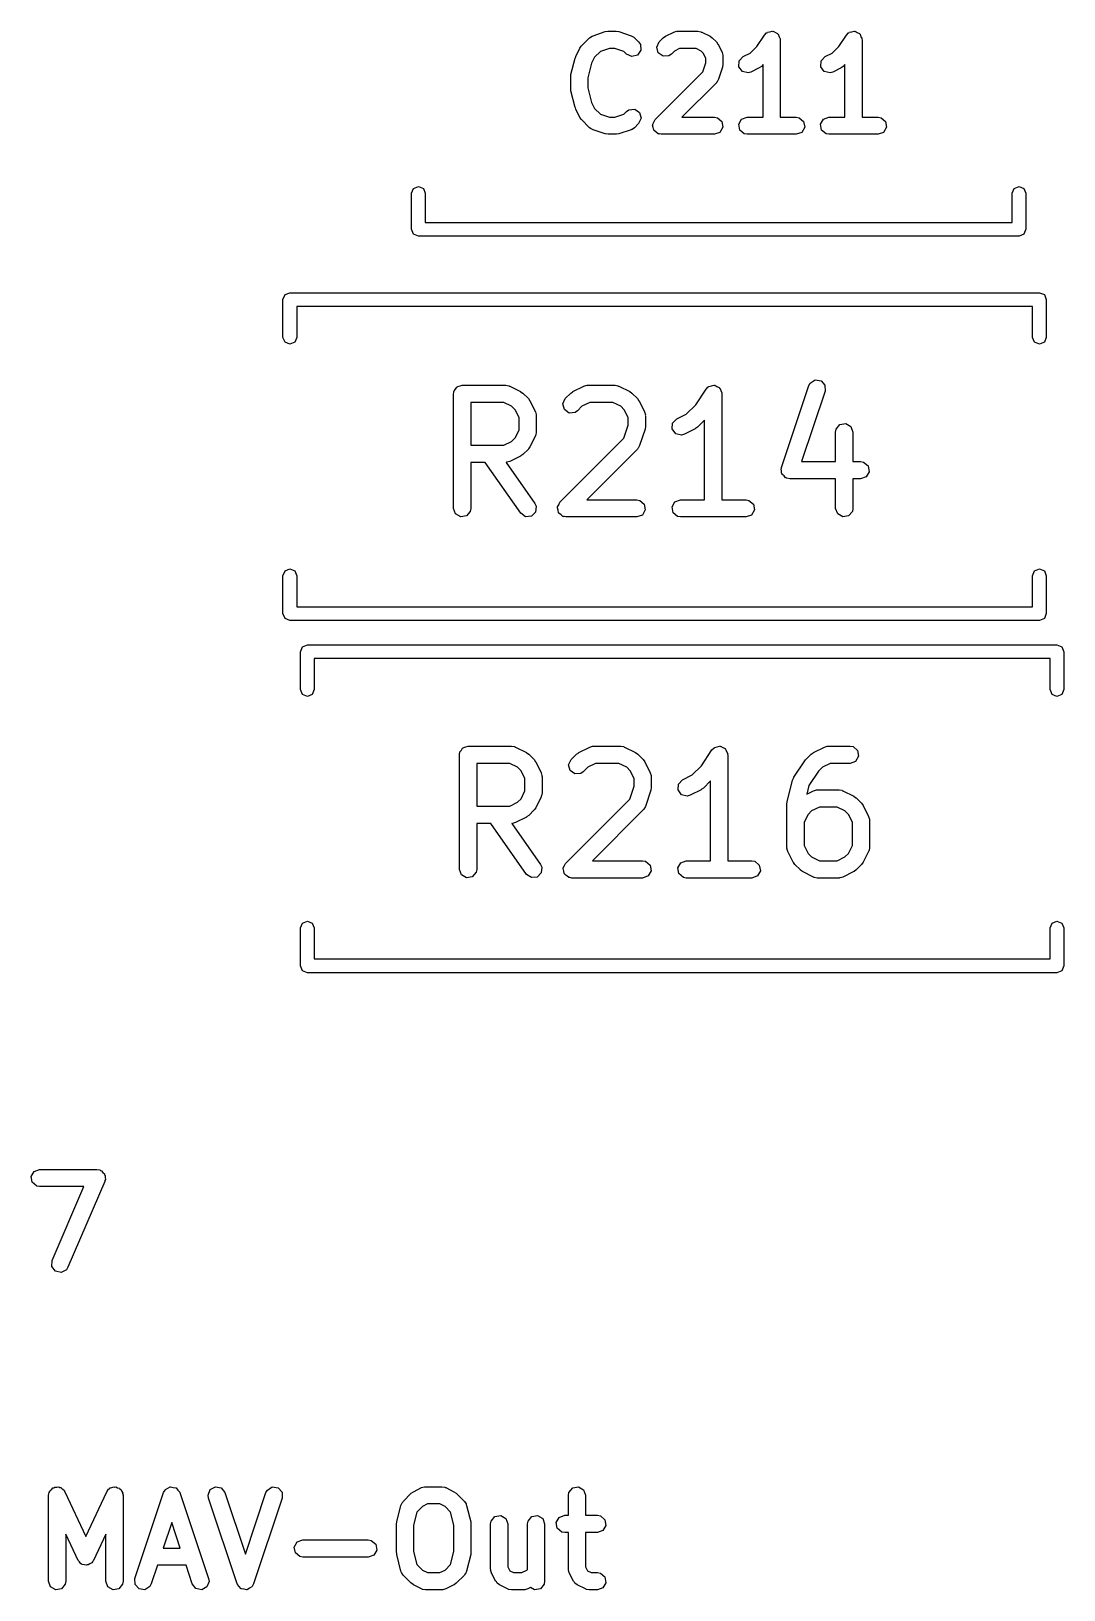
# Model space of a CAD drawing. Extents: x 102 to 173.9, y -124.5 to -76.3.
# Drawn here: x 150.07 to 159.08, y -124.37 to -110.77 of the extents above; entities that cross this region are included whole.
import ezdxf

# ---------------------------------------------------------------- set-up
doc = ezdxf.new("R2010")
doc.units = 0
doc.layers.add('BLACK', color=7, linetype='CONTINUOUS')

msp = doc.modelspace()

# ---------------------------------------------------------------- linework, layer by layer
at = {"layer": 'BLACK', "linetype": 'CONTINUOUS'}
for p, q in [((154.874, -110.895), (154.945, -110.824)), ((154.945, -110.824), (154.967, -110.809)), ((154.967, -110.809), (154.971, -110.809)), ((154.971, -110.809), (154.975, -110.806)), ((154.975, -110.806), (155.082, -110.77)), ((155.082, -110.77), (155.104, -110.767)), ((155.104, -110.767), (155.106, -110.766)), ((155.106, -110.766), (155.177, -110.766)), ((155.177, -110.766), (155.199, -110.77)), ((155.199, -110.77), (155.201, -110.77)), ((155.201, -110.77), (155.308, -110.806)), ((155.308, -110.806), (155.331, -110.818)), ((155.331, -110.818), (155.333, -110.822)), ((155.333, -110.822), (155.337, -110.824)), ((155.337, -110.824), (155.373, -110.86)), ((155.553, -110.86), (155.588, -110.824)), ((155.588, -110.824), (155.607, -110.811)), ((155.607, -110.811), (155.608, -110.81)), ((155.608, -110.81), (155.679, -110.774)), ((155.679, -110.774), (155.704, -110.767)), ((155.704, -110.767), (155.709, -110.768)), ((155.709, -110.768), (155.713, -110.766)), ((155.713, -110.766), (155.891, -110.766)), ((155.891, -110.766), (155.917, -110.771)), ((155.917, -110.771), (155.92, -110.774)), ((155.92, -110.774), (155.925, -110.774)), ((155.925, -110.774), (155.996, -110.81)), ((155.996, -110.81), (156.014, -110.823)), ((156.014, -110.823), (156.016, -110.824)), ((156.016, -110.824), (156.052, -110.86)), ((156.404, -110.901), (156.472, -110.8)), ((156.472, -110.8), (156.49, -110.781)), ((156.49, -110.781), (156.494, -110.78)), ((156.494, -110.78), (156.497, -110.776)), ((156.497, -110.776), (156.518, -110.773)), ((156.518, -110.773), (156.539, -110.766)), ((156.539, -110.766), (156.543, -110.768)), ((156.543, -110.768), (156.547, -110.767)), ((156.547, -110.767), (156.566, -110.778)), ((156.566, -110.778), (156.586, -110.787)), ((156.586, -110.787), (156.588, -110.791)), ((156.588, -110.791), (156.592, -110.793)), ((156.592, -110.793), (156.599, -110.814)), ((156.599, -110.814), (156.609, -110.833)), ((156.609, -110.833), (156.608, -110.837)), ((156.608, -110.837), (156.609, -110.841)), ((157.119, -110.901), (157.186, -110.8)), ((157.186, -110.8), (157.204, -110.781)), ((157.204, -110.781), (157.208, -110.78)), ((157.208, -110.78), (157.211, -110.776)), ((157.211, -110.776), (157.232, -110.773)), ((157.232, -110.773), (157.253, -110.766)), ((157.253, -110.766), (157.257, -110.768)), ((157.257, -110.768), (157.262, -110.767)), ((157.262, -110.767), (157.28, -110.778)), ((157.28, -110.778), (157.3, -110.787)), ((157.3, -110.787), (157.302, -110.791)), ((157.302, -110.791), (157.306, -110.793)), ((157.306, -110.793), (157.313, -110.814)), ((157.313, -110.814), (157.323, -110.833)), ((157.323, -110.833), (157.322, -110.837)), ((157.322, -110.837), (157.323, -110.841)), ((154.824, -110.986), (154.86, -110.915)), ((154.86, -110.915), (154.873, -110.897)), ((154.873, -110.897), (154.874, -110.895)), ((155.039, -110.943), (154.989, -110.993)), ((155.118, -110.916), (155.039, -110.943)), ((155.165, -110.916), (155.118, -110.916)), ((155.244, -110.943), (155.165, -110.916)), ((155.267, -110.966), (155.244, -110.943)), ((155.313, -110.987), (155.267, -110.966)), ((155.363, -110.974), (155.313, -110.987)), ((155.392, -110.932), (155.363, -110.974)), ((155.373, -110.86), (155.388, -110.881)), ((155.388, -110.881), (155.392, -110.932)), ((155.531, -110.906), (155.553, -110.86)), ((155.544, -110.956), (155.531, -110.906)), ((155.586, -110.985), (155.544, -110.956)), ((155.659, -110.966), (155.637, -110.981)), ((155.686, -110.939), (155.659, -110.966)), ((155.73, -110.916), (155.686, -110.939)), ((155.874, -110.916), (155.73, -110.916)), ((155.918, -110.939), (155.874, -110.916)), ((155.937, -110.957), (155.918, -110.939)), ((155.959, -111.002), (155.937, -110.957)), ((156.052, -110.86), (156.064, -110.878)), ((156.064, -110.878), (156.066, -110.879)), ((156.066, -110.879), (156.101, -110.951)), ((156.101, -110.951), (156.109, -110.976)), ((156.286, -110.988), (156.347, -110.958)), ((156.347, -110.958), (156.404, -110.901)), ((156.609, -110.841), (156.609, -111.516)), ((157.001, -110.988), (157.061, -110.958)), ((157.061, -110.958), (157.119, -110.901)), ((157.323, -110.841), (157.323, -111.516)), ((154.783, -111.145), (154.819, -111.002)), ((154.819, -111.002), (154.824, -110.99)), ((154.824, -110.99), (154.824, -110.986)), ((154.962, -111.046), (154.931, -111.172)), ((154.989, -110.993), (154.962, -111.046)), ((155.637, -110.981), (155.586, -110.985)), ((155.933, -111.122), (155.959, -111.043)), ((155.959, -111.043), (155.959, -111.002)), ((156.105, -111.079), (156.07, -111.186)), ((156.109, -111.056), (156.105, -111.078)), ((156.105, -111.078), (156.105, -111.079)), ((156.109, -110.976), (156.108, -110.98)), ((156.108, -110.98), (156.109, -110.984)), ((156.109, -110.984), (156.109, -111.056)), ((156.248, -111.077), (156.251, -111.026)), ((156.279, -111.118), (156.248, -111.077)), ((156.251, -111.026), (156.286, -110.988)), ((156.425, -111.087), (156.353, -111.123)), ((156.426, -111.086), (156.425, -111.087)), ((156.444, -111.073), (156.426, -111.086)), ((156.459, -111.058), (156.444, -111.073)), ((156.459, -111.516), (156.459, -111.058)), ((156.962, -111.077), (156.965, -111.026)), ((156.993, -111.118), (156.962, -111.077)), ((156.965, -111.026), (157.001, -110.988)), ((157.139, -111.087), (157.068, -111.123)), ((157.14, -111.086), (157.139, -111.087)), ((157.159, -111.073), (157.14, -111.086)), ((157.173, -111.058), (157.159, -111.073)), ((157.173, -111.516), (157.173, -111.058)), ((154.781, -111.163), (154.783, -111.148)), ((154.781, -111.27), (154.781, -111.163)), ((154.783, -111.148), (154.783, -111.145)), ((154.931, -111.172), (154.931, -111.261)), ((155.517, -111.538), (155.933, -111.122)), ((156.052, -111.216), (155.751, -111.516)), ((156.053, -111.212), (156.052, -111.216)), ((156.057, -111.209), (156.053, -111.212)), ((156.07, -111.186), (156.057, -111.209)), ((156.328, -111.13), (156.279, -111.118)), ((156.353, -111.123), (156.328, -111.13)), ((157.043, -111.13), (156.993, -111.118)), ((157.068, -111.123), (157.043, -111.13)), ((154.782, -111.273), (154.781, -111.27)), ((154.783, -111.288), (154.782, -111.273)), ((154.819, -111.431), (154.783, -111.288)), ((154.931, -111.261), (154.962, -111.387)), ((154.821, -111.434), (154.819, -111.431)), ((154.824, -111.446), (154.821, -111.434)), ((154.86, -111.518), (154.824, -111.446)), ((154.861, -111.519), (154.86, -111.518)), ((154.874, -111.537), (154.861, -111.519)), ((154.962, -111.387), (154.989, -111.44)), ((154.989, -111.44), (155.039, -111.49)), ((155.039, -111.49), (155.118, -111.516)), ((155.118, -111.516), (155.165, -111.516)), ((155.165, -111.516), (155.244, -111.49)), ((155.244, -111.49), (155.267, -111.467)), ((155.267, -111.467), (155.288, -111.452)), ((155.288, -111.452), (155.339, -111.447)), ((155.339, -111.447), (155.381, -111.477)), ((155.381, -111.477), (155.395, -111.526)), ((155.751, -111.516), (156.034, -111.516)), ((156.034, -111.516), (156.06, -111.521)), ((156.272, -111.534), (156.32, -111.516)), ((156.32, -111.516), (156.459, -111.516)), ((156.609, -111.516), (156.748, -111.516)), ((156.748, -111.516), (156.774, -111.521)), ((156.986, -111.534), (157.034, -111.516)), ((157.034, -111.516), (157.173, -111.516)), ((157.323, -111.516), (157.463, -111.516)), ((157.463, -111.516), (157.488, -111.521)), ((154.945, -111.609), (154.874, -111.537)), ((154.95, -111.61), (154.945, -111.609)), ((154.952, -111.614), (154.95, -111.61)), ((154.975, -111.627), (154.952, -111.614)), ((155.082, -111.662), (154.975, -111.627)), ((155.308, -111.627), (155.201, -111.662)), ((155.311, -111.624), (155.308, -111.627)), ((155.316, -111.624), (155.311, -111.624)), ((155.337, -111.609), (155.316, -111.624)), ((155.373, -111.573), (155.337, -111.609)), ((155.395, -111.526), (155.373, -111.573)), ((155.495, -111.585), (155.497, -111.582)), ((155.501, -111.607), (155.495, -111.585)), ((155.496, -111.578), (155.507, -111.559)), ((155.497, -111.582), (155.496, -111.578)), ((155.505, -111.629), (155.501, -111.607)), ((155.508, -111.631), (155.505, -111.629)), ((155.507, -111.559), (155.517, -111.538)), ((155.508, -111.634), (155.508, -111.631)), ((155.527, -111.647), (155.508, -111.634)), ((155.544, -111.662), (155.527, -111.647)), ((156.082, -111.649), (156.034, -111.666)), ((156.06, -111.521), (156.099, -111.554)), ((156.108, -111.604), (156.082, -111.649)), ((156.099, -111.554), (156.108, -111.604)), ((156.246, -111.578), (156.272, -111.534)), ((156.255, -111.629), (156.246, -111.578)), ((156.294, -111.662), (156.255, -111.629)), ((156.797, -111.649), (156.748, -111.666)), ((156.774, -111.521), (156.813, -111.554)), ((156.822, -111.604), (156.797, -111.649)), ((156.813, -111.554), (156.822, -111.604)), ((156.96, -111.578), (156.986, -111.534)), ((156.969, -111.629), (156.96, -111.578)), ((157.009, -111.662), (156.969, -111.629)), ((157.511, -111.649), (157.463, -111.666)), ((157.488, -111.521), (157.528, -111.554)), ((157.537, -111.604), (157.511, -111.649)), ((157.528, -111.554), (157.537, -111.604)), ((155.084, -111.662), (155.082, -111.662)), ((155.106, -111.666), (155.084, -111.662)), ((155.177, -111.666), (155.106, -111.666)), ((155.179, -111.666), (155.177, -111.666)), ((155.201, -111.662), (155.179, -111.666)), ((155.549, -111.663), (155.544, -111.662)), ((155.551, -111.664), (155.549, -111.663)), ((155.554, -111.663), (155.551, -111.664)), ((155.57, -111.666), (155.554, -111.663)), ((156.034, -111.666), (155.57, -111.666)), ((156.32, -111.666), (156.294, -111.662)), ((156.748, -111.666), (156.32, -111.666)), ((157.034, -111.666), (157.009, -111.662)), ((157.463, -111.666), (157.034, -111.666)), ((153.392, -112.18), (153.41, -112.138)), ((153.392, -112.495), (153.392, -112.18)), ((153.41, -112.138), (153.452, -112.12)), ((153.452, -112.12), (153.495, -112.138)), ((153.495, -112.138), (153.512, -112.18)), ((153.512, -112.18), (153.512, -112.435)), ((158.632, -112.18), (158.65, -112.138)), ((158.632, -112.435), (158.632, -112.18)), ((158.65, -112.138), (158.692, -112.12)), ((158.692, -112.12), (158.735, -112.138)), ((158.735, -112.138), (158.752, -112.18)), ((158.752, -112.18), (158.752, -112.495)), ((153.512, -112.435), (158.632, -112.435)), ((153.41, -112.537), (153.392, -112.495)), ((153.452, -112.555), (153.41, -112.537)), ((158.692, -112.555), (153.452, -112.555)), ((158.735, -112.537), (158.692, -112.555)), ((158.752, -112.495), (158.735, -112.537)), ((152.27, -113.108), (152.288, -113.065)), ((152.27, -113.438), (152.27, -113.108)), ((152.288, -113.065), (152.33, -113.048)), ((152.33, -113.048), (158.87, -113.048)), ((158.87, -113.048), (158.913, -113.065)), ((158.913, -113.065), (158.93, -113.108)), ((158.93, -113.108), (158.93, -113.438)), ((158.81, -113.168), (152.39, -113.168)), ((152.39, -113.168), (152.39, -113.438)), ((158.81, -113.438), (158.81, -113.168)), ((152.288, -113.48), (152.27, -113.438)), ((152.33, -113.498), (152.288, -113.48)), ((152.373, -113.48), (152.33, -113.498)), ((152.39, -113.438), (152.373, -113.48)), ((158.828, -113.48), (158.81, -113.438)), ((158.87, -113.498), (158.828, -113.48)), ((158.913, -113.48), (158.87, -113.498)), ((158.93, -113.438), (158.913, -113.48)), ((156.87, -113.836), (156.914, -113.809)), ((156.914, -113.809), (156.965, -113.817)), ((156.965, -113.817), (156.999, -113.855)), ((153.759, -113.93), (153.76, -113.92)), ((153.759, -114.93), (153.759, -113.93)), ((153.76, -113.917), (153.762, -113.914)), ((153.76, -113.92), (153.76, -113.917)), ((153.762, -113.914), (153.763, -113.905)), ((153.763, -113.905), (153.776, -113.89)), ((153.776, -113.89), (153.786, -113.873)), ((153.786, -113.873), (153.792, -113.87)), ((153.792, -113.87), (153.796, -113.865)), ((153.796, -113.865), (153.815, -113.862)), ((153.815, -113.862), (153.834, -113.855)), ((153.834, -113.855), (154.215, -113.855)), ((154.215, -113.855), (154.24, -113.86)), ((154.24, -113.86), (154.244, -113.863)), ((154.244, -113.863), (154.248, -113.863)), ((154.248, -113.863), (154.343, -113.911)), ((154.343, -113.911), (154.361, -113.924)), ((154.361, -113.924), (154.363, -113.925)), ((154.363, -113.925), (154.411, -113.972)), ((154.733, -113.972), (154.781, -113.925)), ((154.781, -113.925), (154.799, -113.912)), ((154.799, -113.912), (154.8, -113.911)), ((154.8, -113.911), (154.895, -113.863)), ((154.895, -113.863), (154.92, -113.856)), ((154.92, -113.856), (154.925, -113.857)), ((154.925, -113.857), (154.929, -113.855)), ((154.929, -113.855), (155.167, -113.855)), ((155.167, -113.855), (155.193, -113.86)), ((155.193, -113.86), (155.196, -113.863)), ((155.196, -113.863), (155.201, -113.863)), ((155.201, -113.863), (155.296, -113.911)), ((155.296, -113.911), (155.314, -113.924)), ((155.314, -113.924), (155.315, -113.925)), ((155.315, -113.925), (155.363, -113.972)), ((155.871, -114.025), (155.962, -113.889)), ((155.962, -113.889), (155.98, -113.87)), ((155.98, -113.87), (155.984, -113.869)), ((155.984, -113.869), (155.987, -113.865)), ((155.987, -113.865), (156.008, -113.861)), ((156.008, -113.861), (156.029, -113.855)), ((156.029, -113.855), (156.033, -113.857)), ((156.033, -113.857), (156.037, -113.856)), ((156.037, -113.856), (156.056, -113.867)), ((156.056, -113.867), (156.076, -113.876)), ((156.076, -113.876), (156.078, -113.88)), ((156.078, -113.88), (156.082, -113.882)), ((156.082, -113.882), (156.089, -113.902)), ((156.089, -113.902), (156.099, -113.922)), ((156.099, -113.922), (156.098, -113.926)), ((156.098, -113.926), (156.099, -113.93)), ((156.099, -113.93), (156.099, -114.855)), ((156.62, -114.573), (156.858, -113.859)), ((157, -113.906), (156.795, -114.522)), ((156.858, -113.859), (156.87, -113.836)), ((156.999, -113.855), (157, -113.906)), ((153.909, -114.005), (153.909, -114.379)), ((154.197, -114.005), (153.909, -114.005)), ((154.265, -114.039), (154.197, -114.005)), ((154.296, -114.07), (154.265, -114.039)), ((154.33, -114.138), (154.296, -114.07)), ((154.411, -113.972), (154.423, -113.991)), ((154.423, -113.991), (154.425, -113.992)), ((154.425, -113.992), (154.472, -114.087)), ((154.472, -114.087), (154.48, -114.112)), ((154.711, -114.019), (154.733, -113.972)), ((154.725, -114.068), (154.711, -114.019)), ((154.767, -114.098), (154.725, -114.068)), ((154.818, -114.093), (154.767, -114.098)), ((154.839, -114.078), (154.818, -114.093)), ((154.878, -114.039), (154.839, -114.078)), ((154.947, -114.005), (154.878, -114.039)), ((155.149, -114.005), (154.947, -114.005)), ((155.218, -114.039), (155.149, -114.005)), ((155.248, -114.07), (155.218, -114.039)), ((155.283, -114.138), (155.248, -114.07)), ((155.363, -113.972), (155.376, -113.991)), ((155.376, -113.991), (155.377, -113.992)), ((155.377, -113.992), (155.425, -114.087)), ((155.425, -114.087), (155.432, -114.112)), ((155.789, -114.107), (155.871, -114.025)), ((154.33, -114.246), (154.33, -114.138)), ((154.48, -114.112), (154.479, -114.116)), ((154.479, -114.116), (154.48, -114.121)), ((154.48, -114.121), (154.48, -114.264)), ((155.244, -114.318), (155.283, -114.204)), ((155.283, -114.204), (155.283, -114.138)), ((155.433, -114.216), (155.429, -114.238)), ((155.429, -114.238), (155.429, -114.24)), ((155.432, -114.112), (155.431, -114.116)), ((155.431, -114.116), (155.433, -114.121)), ((155.433, -114.121), (155.433, -114.216)), ((155.667, -114.237), (155.67, -114.186)), ((155.697, -114.278), (155.667, -114.237)), ((155.67, -114.186), (155.705, -114.149)), ((155.705, -114.149), (155.789, -114.107)), ((155.867, -114.235), (155.772, -114.283)), ((155.868, -114.234), (155.867, -114.235)), ((155.887, -114.221), (155.868, -114.234)), ((155.949, -114.159), (155.887, -114.221)), ((155.949, -114.855), (155.949, -114.159)), ((157.092, -114.264), (157.097, -114.238)), ((157.097, -114.238), (157.13, -114.199)), ((157.13, -114.199), (157.18, -114.19)), ((157.18, -114.19), (157.225, -114.215)), ((157.225, -114.215), (157.242, -114.264)), ((154.197, -114.379), (154.265, -114.345)), ((154.265, -114.345), (154.296, -114.314)), ((154.296, -114.314), (154.33, -114.246)), ((154.472, -114.297), (154.425, -114.392)), ((154.473, -114.293), (154.472, -114.297)), ((154.476, -114.289), (154.473, -114.293)), ((154.48, -114.264), (154.476, -114.289)), ((154.685, -114.877), (155.244, -114.318)), ((155.429, -114.24), (155.381, -114.382)), ((155.747, -114.29), (155.697, -114.278)), ((155.772, -114.283), (155.747, -114.29)), ((157.092, -114.522), (157.092, -114.264)), ((157.242, -114.264), (157.242, -114.522)), ((153.909, -114.379), (154.197, -114.379)), ((154.343, -114.473), (154.248, -114.521)), ((154.345, -114.472), (154.343, -114.473)), ((154.363, -114.459), (154.345, -114.472)), ((154.411, -114.412), (154.363, -114.459)), ((154.425, -114.392), (154.411, -114.41)), ((154.411, -114.41), (154.411, -114.412)), ((155.363, -114.412), (154.92, -114.855)), ((155.365, -114.408), (155.363, -114.412)), ((155.369, -114.405), (155.365, -114.408)), ((155.381, -114.382), (155.369, -114.405)), ((154.033, -114.529), (153.909, -114.529)), ((153.909, -114.529), (153.909, -114.93)), ((154.344, -114.973), (154.033, -114.529)), ((154.219, -114.527), (154.216, -114.529)), ((154.216, -114.529), (154.467, -114.887)), ((154.223, -114.528), (154.219, -114.527)), ((154.248, -114.521), (154.223, -114.528)), ((156.617, -114.584), (156.62, -114.579)), ((156.621, -114.604), (156.617, -114.584)), ((156.62, -114.579), (156.62, -114.573)), ((156.621, -114.624), (156.621, -114.604)), ((156.625, -114.629), (156.621, -114.624)), ((156.626, -114.634), (156.625, -114.629)), ((156.642, -114.647), (156.626, -114.634)), ((156.655, -114.663), (156.642, -114.647)), ((156.795, -114.522), (157.092, -114.522)), ((157.242, -114.522), (157.31, -114.522)), ((157.31, -114.522), (157.336, -114.526)), ((157.336, -114.526), (157.375, -114.559)), ((157.384, -114.61), (157.358, -114.654)), ((157.375, -114.559), (157.384, -114.61)), ((156.661, -114.664), (156.655, -114.663)), ((156.665, -114.667), (156.661, -114.664)), ((156.691, -114.672), (156.665, -114.667)), ((157.092, -114.672), (156.691, -114.672)), ((157.092, -114.93), (157.092, -114.672)), ((157.31, -114.672), (157.242, -114.672)), ((157.242, -114.672), (157.242, -114.93)), ((157.358, -114.654), (157.31, -114.672)), ((154.467, -114.887), (154.478, -114.911)), ((154.478, -114.911), (154.473, -114.962)), ((154.665, -114.917), (154.676, -114.898)), ((154.665, -114.921), (154.665, -114.917)), ((154.676, -114.898), (154.685, -114.877)), ((154.92, -114.855), (155.358, -114.855)), ((155.358, -114.855), (155.383, -114.86)), ((155.383, -114.86), (155.422, -114.893)), ((155.422, -114.893), (155.431, -114.943)), ((155.665, -114.917), (155.69, -114.873)), ((155.674, -114.968), (155.665, -114.917)), ((155.69, -114.873), (155.738, -114.855)), ((155.738, -114.855), (155.949, -114.855)), ((156.099, -114.855), (156.31, -114.855)), ((156.31, -114.855), (156.336, -114.86)), ((156.336, -114.86), (156.375, -114.893)), ((156.375, -114.893), (156.384, -114.943)), ((153.776, -114.978), (153.759, -114.93)), ((153.821, -115.004), (153.776, -114.978)), ((153.871, -114.995), (153.821, -115.004)), ((153.904, -114.956), (153.871, -114.995)), ((153.909, -114.93), (153.904, -114.956)), ((154.386, -115.003), (154.344, -114.973)), ((154.437, -114.998), (154.386, -115.003)), ((154.473, -114.962), (154.437, -114.998)), ((154.664, -114.924), (154.665, -114.921)), ((154.67, -114.945), (154.664, -114.924)), ((154.674, -114.968), (154.67, -114.945)), ((154.676, -114.97), (154.674, -114.968)), ((154.677, -114.973), (154.676, -114.97)), ((154.696, -114.986), (154.677, -114.973)), ((154.713, -115.001), (154.696, -114.986)), ((154.717, -115.001), (154.713, -115.001)), ((154.719, -115.003), (154.717, -115.001)), ((154.722, -115.002), (154.719, -115.003)), ((154.738, -115.005), (154.722, -115.002)), ((155.358, -115.005), (154.738, -115.005)), ((155.406, -114.988), (155.358, -115.005)), ((155.431, -114.943), (155.406, -114.988)), ((155.713, -115.001), (155.674, -114.968)), ((155.738, -115.005), (155.713, -115.001)), ((156.31, -115.005), (155.738, -115.005)), ((156.358, -114.988), (156.31, -115.005)), ((156.384, -114.943), (156.358, -114.988)), ((157.11, -114.978), (157.092, -114.93)), ((157.154, -115.004), (157.11, -114.978)), ((157.205, -114.995), (157.154, -115.004)), ((157.238, -114.956), (157.205, -114.995)), ((157.242, -114.93), (157.238, -114.956)), ((152.288, -115.475), (152.33, -115.458)), ((152.33, -115.458), (152.373, -115.475)), ((158.828, -115.475), (158.87, -115.458)), ((158.87, -115.458), (158.913, -115.475)), ((152.27, -115.518), (152.288, -115.475)), ((152.27, -115.848), (152.27, -115.518)), ((152.373, -115.475), (152.39, -115.518)), ((152.39, -115.518), (152.39, -115.788)), ((158.81, -115.518), (158.828, -115.475)), ((158.81, -115.788), (158.81, -115.518)), ((158.913, -115.475), (158.93, -115.518)), ((158.93, -115.518), (158.93, -115.848)), ((152.288, -115.89), (152.27, -115.848)), ((152.39, -115.788), (158.81, -115.788)), ((158.93, -115.848), (158.913, -115.89)), ((152.33, -115.908), (152.288, -115.89)), ((158.87, -115.908), (152.33, -115.908)), ((158.913, -115.89), (158.87, -115.908)), ((152.423, -116.181), (152.44, -116.139)), ((152.44, -116.139), (152.483, -116.121)), ((152.483, -116.121), (159.023, -116.121)), ((159.023, -116.121), (159.065, -116.139)), ((159.065, -116.139), (159.083, -116.181)), ((152.423, -116.511), (152.423, -116.181)), ((158.963, -116.241), (152.543, -116.241)), ((152.543, -116.241), (152.543, -116.511)), ((158.963, -116.511), (158.963, -116.241)), ((159.083, -116.181), (159.083, -116.511)), ((152.44, -116.554), (152.423, -116.511)), ((152.543, -116.511), (152.525, -116.554)), ((158.98, -116.554), (158.963, -116.511)), ((159.083, -116.511), (159.065, -116.554)), ((152.483, -116.571), (152.44, -116.554)), ((152.525, -116.554), (152.483, -116.571)), ((159.023, -116.571), (158.98, -116.554)), ((159.065, -116.554), (159.023, -116.571)), ((153.81, -117.08), (153.811, -117.07)), ((153.81, -118.08), (153.81, -117.08)), ((153.811, -117.067), (153.812, -117.064)), ((153.811, -117.07), (153.811, -117.067)), ((153.812, -117.064), (153.814, -117.054)), ((153.814, -117.054), (153.827, -117.039)), ((153.827, -117.039), (153.836, -117.022)), ((153.836, -117.022), (153.843, -117.02)), ((153.843, -117.02), (153.847, -117.015)), ((153.847, -117.015), (153.866, -117.011)), ((153.866, -117.011), (153.885, -117.005)), ((153.885, -117.005), (154.265, -117.005)), ((154.265, -117.005), (154.291, -117.009)), ((154.291, -117.009), (154.295, -117.012)), ((154.295, -117.012), (154.299, -117.013)), ((154.299, -117.013), (154.394, -117.06)), ((154.394, -117.06), (154.412, -117.074)), ((154.412, -117.074), (154.414, -117.074)), ((154.414, -117.074), (154.461, -117.122)), ((154.784, -117.122), (154.831, -117.074)), ((154.831, -117.074), (154.85, -117.062)), ((154.85, -117.062), (154.851, -117.06)), ((154.851, -117.06), (154.946, -117.013)), ((154.946, -117.013), (154.971, -117.005)), ((154.971, -117.005), (154.976, -117.006)), ((154.976, -117.006), (154.98, -117.005)), ((154.98, -117.005), (155.218, -117.005)), ((155.218, -117.005), (155.244, -117.009)), ((155.244, -117.009), (155.247, -117.012)), ((155.247, -117.012), (155.251, -117.013)), ((155.251, -117.013), (155.347, -117.06)), ((155.347, -117.06), (155.365, -117.074)), ((155.365, -117.074), (155.366, -117.074)), ((155.366, -117.074), (155.414, -117.122)), ((155.921, -117.175), (156.013, -117.038)), ((156.013, -117.038), (156.031, -117.019)), ((156.031, -117.019), (156.035, -117.018)), ((156.035, -117.018), (156.037, -117.015)), ((156.037, -117.015), (156.059, -117.011)), ((156.059, -117.011), (156.08, -117.005)), ((156.08, -117.005), (156.084, -117.007)), ((156.084, -117.007), (156.088, -117.006)), ((156.088, -117.006), (156.107, -117.017)), ((156.107, -117.017), (156.127, -117.026)), ((156.127, -117.026), (156.129, -117.029)), ((156.129, -117.029), (156.132, -117.032)), ((156.132, -117.032), (156.14, -117.052)), ((156.14, -117.052), (156.15, -117.072)), ((156.15, -117.072), (156.149, -117.076)), ((156.149, -117.076), (156.15, -117.08)), ((156.15, -117.08), (156.15, -118.005)), ((156.831, -117.122), (156.879, -117.074)), ((156.879, -117.074), (156.897, -117.062)), ((156.897, -117.062), (156.899, -117.06)), ((156.899, -117.06), (156.994, -117.013)), ((156.994, -117.013), (157.019, -117.005)), ((157.019, -117.005), (157.023, -117.006)), ((157.023, -117.006), (157.027, -117.005)), ((157.027, -117.005), (157.218, -117.005)), ((157.218, -117.005), (157.244, -117.009)), ((157.244, -117.009), (157.283, -117.042)), ((157.292, -117.093), (157.266, -117.137)), ((157.283, -117.042), (157.292, -117.093)), ((153.96, -117.155), (153.96, -117.529)), ((154.248, -117.155), (153.96, -117.155)), ((154.316, -117.189), (154.248, -117.155)), ((154.347, -117.219), (154.316, -117.189)), ((154.381, -117.288), (154.347, -117.219)), ((154.461, -117.122), (154.474, -117.14)), ((154.474, -117.14), (154.475, -117.141)), ((154.475, -117.141), (154.523, -117.237)), ((154.762, -117.168), (154.784, -117.122)), ((154.775, -117.218), (154.762, -117.168)), ((154.817, -117.247), (154.775, -117.218)), ((154.89, -117.228), (154.869, -117.243)), ((154.929, -117.189), (154.89, -117.228)), ((154.997, -117.155), (154.929, -117.189)), ((155.2, -117.155), (154.997, -117.155)), ((155.269, -117.189), (155.2, -117.155)), ((155.299, -117.219), (155.269, -117.189)), ((155.333, -117.288), (155.299, -117.219)), ((155.414, -117.122), (155.427, -117.14)), ((155.427, -117.14), (155.428, -117.141)), ((155.428, -117.141), (155.475, -117.237)), ((155.84, -117.256), (155.921, -117.175)), ((156.727, -117.276), (156.822, -117.133)), ((156.822, -117.133), (156.83, -117.125)), ((156.83, -117.125), (156.831, -117.122)), ((156.943, -117.223), (156.859, -117.349)), ((156.977, -117.189), (156.943, -117.223)), ((157.045, -117.155), (156.977, -117.189)), ((157.218, -117.155), (157.045, -117.155)), ((157.266, -117.137), (157.218, -117.155)), ((154.381, -117.395), (154.381, -117.288)), ((154.523, -117.237), (154.53, -117.262)), ((154.53, -117.262), (154.529, -117.266)), ((154.529, -117.266), (154.531, -117.27)), ((154.531, -117.27), (154.531, -117.413)), ((154.869, -117.243), (154.817, -117.247)), ((155.295, -117.468), (155.333, -117.353)), ((155.333, -117.353), (155.333, -117.288)), ((155.475, -117.237), (155.483, -117.262)), ((155.483, -117.365), (155.479, -117.388)), ((155.483, -117.262), (155.482, -117.266)), ((155.482, -117.266), (155.483, -117.27)), ((155.483, -117.27), (155.483, -117.365)), ((155.717, -117.387), (155.72, -117.336)), ((155.72, -117.336), (155.756, -117.298)), ((155.756, -117.298), (155.84, -117.256)), ((156, -117.308), (155.938, -117.371)), ((156, -118.005), (156, -117.308)), ((156.669, -117.49), (156.717, -117.3)), ((156.717, -117.3), (156.727, -117.277)), ((156.727, -117.277), (156.727, -117.276)), ((156.859, -117.349), (156.84, -117.423)), ((154.248, -117.529), (154.316, -117.494)), ((154.316, -117.494), (154.347, -117.464)), ((154.347, -117.464), (154.381, -117.395)), ((154.523, -117.447), (154.475, -117.542)), ((154.524, -117.442), (154.523, -117.447)), ((154.526, -117.439), (154.524, -117.442)), ((154.531, -117.413), (154.526, -117.439)), ((154.736, -118.027), (155.295, -117.468)), ((155.479, -117.389), (155.432, -117.532)), ((155.479, -117.388), (155.479, -117.389)), ((155.748, -117.428), (155.717, -117.387)), ((155.798, -117.44), (155.748, -117.428)), ((155.823, -117.433), (155.798, -117.44)), ((155.918, -117.385), (155.823, -117.433)), ((155.919, -117.384), (155.918, -117.385)), ((155.938, -117.371), (155.919, -117.384)), ((156.667, -117.508), (156.669, -117.494)), ((156.669, -117.494), (156.669, -117.49)), ((156.84, -117.423), (156.899, -117.394)), ((156.899, -117.394), (156.924, -117.386)), ((156.924, -117.386), (156.928, -117.387)), ((156.928, -117.387), (156.932, -117.386)), ((156.932, -117.386), (157.123, -117.386)), ((157.123, -117.386), (157.148, -117.39)), ((157.148, -117.39), (157.152, -117.393)), ((157.152, -117.393), (157.156, -117.394)), ((157.156, -117.394), (157.251, -117.441)), ((157.251, -117.441), (157.269, -117.455)), ((157.269, -117.455), (157.271, -117.455)), ((157.271, -117.455), (157.319, -117.503)), ((157.319, -117.503), (157.331, -117.521)), ((153.96, -117.529), (154.248, -117.529)), ((154.394, -117.623), (154.299, -117.671)), ((154.395, -117.622), (154.394, -117.623)), ((154.414, -117.609), (154.395, -117.622)), ((154.461, -117.561), (154.414, -117.609)), ((154.462, -117.56), (154.461, -117.561)), ((154.475, -117.542), (154.462, -117.56)), ((155.414, -117.561), (154.97, -118.005)), ((155.416, -117.557), (155.414, -117.561)), ((155.419, -117.555), (155.416, -117.557)), ((155.432, -117.532), (155.419, -117.555)), ((156.667, -117.889), (156.667, -117.508)), ((156.851, -117.6), (156.817, -117.669)), ((156.881, -117.57), (156.851, -117.6)), ((156.95, -117.536), (156.881, -117.57)), ((157.105, -117.536), (156.95, -117.536)), ((157.173, -117.57), (157.105, -117.536)), ((157.204, -117.6), (157.173, -117.57)), ((157.238, -117.669), (157.204, -117.6)), ((157.331, -117.521), (157.333, -117.522)), ((157.333, -117.522), (157.38, -117.618)), ((157.38, -117.618), (157.388, -117.643)), ((154.084, -117.679), (153.96, -117.679)), ((153.96, -117.679), (153.96, -118.08)), ((154.395, -118.123), (154.084, -117.679)), ((154.27, -117.677), (154.266, -117.678)), ((154.266, -117.678), (154.517, -118.037)), ((154.274, -117.678), (154.27, -117.677)), ((154.299, -117.671), (154.274, -117.678)), ((156.817, -117.669), (156.817, -117.872)), ((157.238, -117.872), (157.238, -117.669)), ((157.388, -117.643), (157.387, -117.647)), ((157.387, -117.647), (157.388, -117.651)), ((157.388, -117.651), (157.388, -117.889)), ((156.668, -117.894), (156.667, -117.889)), ((156.667, -117.898), (156.668, -117.894)), ((156.675, -117.923), (156.667, -117.898)), ((156.817, -117.872), (156.851, -117.94)), ((157.204, -117.94), (157.238, -117.872)), ((157.388, -117.889), (157.384, -117.915)), ((154.517, -118.037), (154.528, -118.06)), ((154.715, -118.067), (154.727, -118.047)), ((154.727, -118.047), (154.736, -118.027)), ((154.97, -118.005), (155.408, -118.005)), ((155.408, -118.005), (155.434, -118.009)), ((155.434, -118.009), (155.473, -118.042)), ((155.473, -118.042), (155.482, -118.093)), ((155.715, -118.067), (155.741, -118.022)), ((155.741, -118.022), (155.789, -118.005)), ((155.789, -118.005), (156, -118.005)), ((156.15, -118.005), (156.361, -118.005)), ((156.361, -118.005), (156.386, -118.009)), ((156.386, -118.009), (156.426, -118.042)), ((156.426, -118.042), (156.435, -118.093)), ((156.722, -118.018), (156.675, -117.923)), ((156.723, -118.019), (156.722, -118.018)), ((156.736, -118.038), (156.723, -118.019)), ((156.784, -118.085), (156.736, -118.038)), ((156.851, -117.94), (156.881, -117.971)), ((156.881, -117.971), (156.95, -118.005)), ((156.95, -118.005), (157.105, -118.005)), ((157.105, -118.005), (157.173, -117.971)), ((157.173, -117.971), (157.204, -117.94)), ((157.319, -118.038), (157.271, -118.085)), ((157.333, -118.018), (157.319, -118.036)), ((157.319, -118.036), (157.319, -118.038)), ((157.38, -117.923), (157.333, -118.018)), ((157.381, -117.918), (157.38, -117.923)), ((157.384, -117.915), (157.381, -117.918)), ((153.827, -118.128), (153.81, -118.08)), ((153.871, -118.154), (153.827, -118.128)), ((153.922, -118.145), (153.871, -118.154)), ((153.955, -118.105), (153.922, -118.145)), ((153.96, -118.08), (153.955, -118.105)), ((154.437, -118.152), (154.395, -118.123)), ((154.488, -118.148), (154.437, -118.152)), ((154.524, -118.111), (154.488, -118.148)), ((154.528, -118.06), (154.524, -118.111)), ((154.716, -118.07), (154.715, -118.067)), ((154.715, -118.073), (154.716, -118.07)), ((154.72, -118.095), (154.715, -118.073)), ((154.724, -118.117), (154.72, -118.095)), ((154.727, -118.119), (154.724, -118.117)), ((154.728, -118.123), (154.727, -118.119)), ((154.746, -118.136), (154.728, -118.123)), ((154.764, -118.15), (154.746, -118.136)), ((154.768, -118.151), (154.764, -118.15)), ((154.77, -118.152), (154.768, -118.151)), ((154.773, -118.152), (154.77, -118.152)), ((154.789, -118.155), (154.773, -118.152)), ((155.408, -118.155), (154.789, -118.155)), ((155.457, -118.137), (155.408, -118.155)), ((155.482, -118.093), (155.457, -118.137)), ((155.724, -118.117), (155.715, -118.067)), ((155.764, -118.15), (155.724, -118.117)), ((155.789, -118.155), (155.764, -118.15)), ((156.361, -118.155), (155.789, -118.155)), ((156.409, -118.137), (156.361, -118.155)), ((156.435, -118.093), (156.409, -118.137)), ((156.785, -118.086), (156.784, -118.085)), ((156.803, -118.099), (156.785, -118.086)), ((156.899, -118.147), (156.803, -118.099)), ((156.903, -118.147), (156.899, -118.147)), ((156.906, -118.15), (156.903, -118.147)), ((156.932, -118.155), (156.906, -118.15)), ((157.123, -118.155), (156.932, -118.155)), ((157.127, -118.153), (157.123, -118.155)), ((157.131, -118.154), (157.127, -118.153)), ((157.156, -118.147), (157.131, -118.154)), ((157.251, -118.099), (157.156, -118.147)), ((157.253, -118.098), (157.251, -118.099)), ((157.271, -118.085), (157.253, -118.098)), ((152.423, -118.591), (152.44, -118.549)), ((152.423, -118.921), (152.423, -118.591)), ((152.44, -118.549), (152.483, -118.531)), ((152.483, -118.531), (152.525, -118.549)), ((152.525, -118.549), (152.543, -118.591)), ((152.543, -118.591), (152.543, -118.861)), ((158.963, -118.591), (158.98, -118.549)), ((158.963, -118.861), (158.963, -118.591)), ((158.98, -118.549), (159.023, -118.531)), ((159.023, -118.531), (159.065, -118.549)), ((159.065, -118.549), (159.083, -118.591)), ((159.083, -118.591), (159.083, -118.921)), ((152.543, -118.861), (158.963, -118.861)), ((152.44, -118.964), (152.423, -118.921)), ((152.483, -118.981), (152.44, -118.964)), ((159.023, -118.981), (152.483, -118.981)), ((159.065, -118.964), (159.023, -118.981)), ((159.083, -118.921), (159.065, -118.964)), ((150.073, -120.759), (150.099, -120.715)), ((150.082, -120.81), (150.073, -120.759)), ((150.099, -120.715), (150.147, -120.697)), ((150.147, -120.697), (150.647, -120.697)), ((150.647, -120.697), (150.672, -120.702)), ((150.672, -120.702), (150.679, -120.708)), ((150.679, -120.708), (150.688, -120.71)), ((150.688, -120.71), (150.698, -120.724)), ((150.698, -120.724), (150.712, -120.735)), ((150.712, -120.735), (150.713, -120.744)), ((150.713, -120.744), (150.719, -120.751)), ((150.719, -120.751), (150.718, -120.768)), ((150.121, -120.843), (150.082, -120.81)), ((150.147, -120.847), (150.121, -120.843)), ((150.533, -120.847), (150.147, -120.847)), ((150.256, -121.493), (150.533, -120.847)), ((150.716, -120.802), (150.394, -121.552)), ((150.721, -120.786), (150.716, -120.793)), ((150.716, -120.793), (150.716, -120.802)), ((150.718, -120.768), (150.721, -120.786)), ((150.254, -121.544), (150.256, -121.493)), ((150.284, -121.585), (150.254, -121.544)), ((150.38, -121.574), (150.334, -121.597)), ((150.394, -121.552), (150.38, -121.574)), ((150.334, -121.597), (150.284, -121.585)), ((150.252, -123.489), (150.262, -123.476)), ((150.262, -123.476), (150.272, -123.475)), ((150.272, -123.475), (150.28, -123.469)), ((150.28, -123.469), (150.297, -123.47)), ((150.297, -123.47), (150.313, -123.467)), ((150.313, -123.467), (150.321, -123.472)), ((150.321, -123.472), (150.331, -123.473)), ((150.331, -123.473), (150.343, -123.485)), ((150.343, -123.485), (150.357, -123.493)), ((150.747, -123.488), (150.756, -123.484)), ((150.756, -123.484), (150.762, -123.476)), ((150.762, -123.476), (150.778, -123.473)), ((150.778, -123.473), (150.793, -123.467)), ((150.793, -123.467), (150.803, -123.469)), ((150.803, -123.469), (150.813, -123.467)), ((150.813, -123.467), (150.827, -123.476)), ((150.827, -123.476), (150.843, -123.48)), ((150.843, -123.48), (150.848, -123.488)), ((151.244, -123.492), (151.264, -123.48)), ((151.264, -123.48), (151.285, -123.468)), ((151.285, -123.468), (151.287, -123.468)), ((151.287, -123.468), (151.289, -123.467)), ((151.289, -123.467), (151.312, -123.472)), ((151.312, -123.472), (151.335, -123.475)), ((151.335, -123.475), (151.337, -123.477)), ((151.337, -123.477), (151.339, -123.477)), ((151.339, -123.477), (151.354, -123.496)), ((151.636, -123.492), (151.681, -123.467)), ((151.681, -123.467), (151.732, -123.477)), ((151.732, -123.477), (151.764, -123.518)), ((152.134, -123.495), (152.177, -123.468)), ((152.177, -123.468), (152.228, -123.475)), ((152.228, -123.475), (152.262, -123.514)), ((153.409, -123.51), (153.48, -123.474)), ((153.48, -123.474), (153.505, -123.467)), ((153.505, -123.467), (153.51, -123.468)), ((153.51, -123.468), (153.514, -123.466)), ((153.514, -123.466), (153.657, -123.466)), ((153.657, -123.466), (153.682, -123.471)), ((153.682, -123.471), (153.686, -123.474)), ((153.686, -123.474), (153.69, -123.474)), ((153.69, -123.474), (153.762, -123.51)), ((154.765, -123.516), (154.798, -123.476)), ((154.798, -123.476), (154.848, -123.467)), ((154.848, -123.467), (154.893, -123.493)), ((150.225, -123.541), (150.229, -123.516)), ((150.225, -124.291), (150.225, -123.541)), ((150.229, -123.516), (150.236, -123.508)), ((150.236, -123.508), (150.238, -123.498)), ((150.238, -123.498), (150.252, -123.489)), ((150.357, -123.493), (150.361, -123.502)), ((150.361, -123.502), (150.368, -123.51)), ((150.368, -123.51), (150.55, -123.9)), ((150.55, -123.9), (150.732, -123.51)), ((150.732, -123.51), (150.747, -123.488)), ((150.848, -123.488), (150.857, -123.493)), ((150.857, -123.493), (150.863, -123.508)), ((150.863, -123.508), (150.872, -123.522)), ((150.872, -123.522), (150.871, -123.532)), ((150.871, -123.532), (150.875, -123.541)), ((150.875, -123.541), (150.875, -124.291)), ((150.978, -124.268), (151.228, -123.518)), ((151.228, -123.518), (151.241, -123.495)), ((151.241, -123.495), (151.243, -123.494)), ((151.243, -123.494), (151.244, -123.492)), ((151.354, -123.496), (151.369, -123.514)), ((151.369, -123.514), (151.369, -123.516)), ((151.369, -123.516), (151.371, -123.518)), ((151.371, -123.518), (151.621, -124.268)), ((151.618, -123.539), (151.636, -123.492)), ((151.621, -123.565), (151.618, -123.539)), ((151.871, -124.315), (151.621, -123.565)), ((151.764, -123.518), (151.942, -124.054)), ((151.942, -124.054), (152.121, -123.518)), ((152.264, -123.565), (152.014, -124.315)), ((152.121, -123.518), (152.134, -123.495)), ((152.262, -123.514), (152.264, -123.565)), ((153.298, -123.63), (153.309, -123.606)), ((153.309, -123.606), (153.315, -123.602)), ((153.315, -123.602), (153.318, -123.595)), ((153.318, -123.595), (153.389, -123.524)), ((153.389, -123.524), (153.408, -123.511)), ((153.408, -123.511), (153.409, -123.51)), ((153.532, -123.616), (153.487, -123.639)), ((153.639, -123.616), (153.532, -123.616)), ((153.684, -123.639), (153.639, -123.616)), ((153.762, -123.51), (153.78, -123.523)), ((153.78, -123.523), (153.781, -123.524)), ((153.781, -123.524), (153.853, -123.595)), ((153.853, -123.595), (153.868, -123.617)), ((153.868, -123.617), (153.868, -123.624)), ((154.76, -123.541), (154.765, -123.516)), ((154.76, -123.716), (154.76, -123.541)), ((154.893, -123.493), (154.91, -123.541)), ((154.91, -123.541), (154.91, -123.716)), ((153.263, -123.773), (153.298, -123.63)), ((153.439, -123.687), (153.41, -123.801)), ((153.487, -123.639), (153.439, -123.687)), ((153.732, -123.687), (153.684, -123.639)), ((153.76, -123.801), (153.732, -123.687)), ((153.868, -123.624), (153.872, -123.63)), ((153.872, -123.63), (153.908, -123.773)), ((154.086, -123.766), (154.119, -123.726)), ((154.119, -123.726), (154.17, -123.717)), ((154.17, -123.717), (154.214, -123.743)), ((154.214, -123.743), (154.232, -123.791)), ((154.408, -123.766), (154.441, -123.726)), ((154.441, -123.726), (154.491, -123.717)), ((154.491, -123.717), (154.536, -123.743)), ((154.536, -123.743), (154.553, -123.791)), ((154.654, -123.778), (154.68, -123.734)), ((154.68, -123.734), (154.728, -123.716)), ((154.728, -123.716), (154.76, -123.716)), ((154.91, -123.716), (155.014, -123.716)), ((155.014, -123.716), (155.04, -123.721)), ((155.04, -123.721), (155.079, -123.754)), ((155.079, -123.754), (155.088, -123.804)), ((150.482, -124.109), (150.375, -123.879)), ((150.375, -123.879), (150.375, -124.291)), ((150.725, -123.879), (150.618, -124.109)), ((150.725, -124.291), (150.725, -123.879)), ((151.3, -123.778), (151.225, -124.002)), ((151.374, -124.002), (151.3, -123.778)), ((153.26, -123.791), (153.263, -123.777)), ((153.26, -124.041), (153.26, -123.791)), ((153.263, -123.777), (153.263, -123.773)), ((153.41, -123.801), (153.41, -124.032)), ((153.76, -124.032), (153.76, -123.801)), ((153.908, -123.773), (153.909, -123.788)), ((153.909, -123.788), (153.91, -123.791)), ((153.91, -123.791), (153.91, -124.041)), ((154.082, -123.791), (154.086, -123.766)), ((154.082, -124.184), (154.082, -123.791)), ((154.232, -123.791), (154.232, -124.166)), ((154.403, -123.791), (154.408, -123.766)), ((154.403, -124.189), (154.403, -123.791)), ((154.553, -123.791), (154.553, -124.291)), ((154.663, -123.829), (154.654, -123.778)), ((154.703, -123.862), (154.663, -123.829)), ((154.728, -123.866), (154.703, -123.862)), ((154.76, -123.866), (154.728, -123.866)), ((154.76, -124.184), (154.76, -123.866)), ((155.014, -123.866), (154.91, -123.866)), ((154.91, -123.866), (154.91, -124.166)), ((155.062, -123.849), (155.014, -123.866)), ((155.088, -123.804), (155.062, -123.849)), ((151.225, -124.002), (151.374, -124.002)), ((152.369, -123.993), (152.394, -123.948)), ((152.378, -124.043), (152.369, -123.993)), ((152.394, -123.948), (152.442, -123.931)), ((152.442, -123.931), (153.014, -123.931)), ((153.014, -123.931), (153.04, -123.935)), ((153.04, -123.935), (153.079, -123.968)), ((153.088, -124.019), (153.062, -124.063)), ((153.079, -123.968), (153.088, -124.019)), ((150.495, -124.122), (150.482, -124.109)), ((150.507, -124.138), (150.495, -124.122)), ((150.513, -124.14), (150.507, -124.138)), ((150.518, -124.145), (150.513, -124.14)), ((150.537, -124.147), (150.518, -124.145)), ((150.556, -124.152), (150.537, -124.147)), ((150.562, -124.149), (150.556, -124.152)), ((150.569, -124.149), (150.562, -124.149)), ((150.585, -124.138), (150.569, -124.149)), ((150.603, -124.13), (150.585, -124.138)), ((150.608, -124.122), (150.603, -124.13)), ((150.611, -124.12), (150.608, -124.122)), ((150.612, -124.117), (150.611, -124.12)), ((150.618, -124.109), (150.612, -124.117)), ((151.175, -124.152), (151.121, -124.315)), ((151.424, -124.152), (151.175, -124.152)), ((151.478, -124.315), (151.424, -124.152)), ((152.417, -124.076), (152.378, -124.043)), ((152.442, -124.081), (152.417, -124.076)), ((153.014, -124.081), (152.442, -124.081)), ((153.062, -124.063), (153.014, -124.081)), ((153.262, -124.045), (153.26, -124.041)), ((153.263, -124.059), (153.262, -124.045)), ((153.298, -124.202), (153.263, -124.059)), ((153.41, -124.032), (153.439, -124.146)), ((153.439, -124.146), (153.487, -124.194)), ((153.684, -124.194), (153.732, -124.146)), ((153.732, -124.146), (153.76, -124.032)), ((153.908, -124.059), (153.872, -124.202)), ((153.91, -124.041), (153.908, -124.056)), ((153.908, -124.056), (153.908, -124.059)), ((154.232, -124.166), (154.248, -124.2)), ((154.91, -124.166), (154.927, -124.2)), ((150.242, -124.339), (150.225, -124.291)), ((150.375, -124.291), (150.37, -124.317)), ((150.742, -124.339), (150.725, -124.291)), ((150.875, -124.291), (150.87, -124.317)), ((150.98, -124.319), (150.978, -124.268)), ((151.625, -124.293), (151.606, -124.341)), ((151.621, -124.268), (151.625, -124.293)), ((153.302, -124.208), (153.298, -124.202)), ((153.303, -124.216), (153.302, -124.208)), ((153.318, -124.237), (153.303, -124.216)), ((153.389, -124.309), (153.318, -124.237)), ((153.487, -124.194), (153.532, -124.216)), ((153.532, -124.216), (153.639, -124.216)), ((153.639, -124.216), (153.684, -124.194)), ((153.853, -124.237), (153.781, -124.309)), ((153.856, -124.23), (153.853, -124.237)), ((153.862, -124.226), (153.856, -124.23)), ((153.872, -124.202), (153.862, -124.226)), ((154.083, -124.188), (154.082, -124.184)), ((154.082, -124.193), (154.083, -124.188)), ((154.09, -124.218), (154.082, -124.193)), ((154.125, -124.289), (154.09, -124.218)), ((154.134, -124.297), (154.125, -124.289)), ((154.138, -124.307), (154.134, -124.297)), ((154.248, -124.2), (154.282, -124.216)), ((154.282, -124.216), (154.353, -124.216)), ((154.353, -124.216), (154.398, -124.194)), ((154.398, -124.194), (154.403, -124.189)), ((154.553, -124.291), (154.549, -124.317)), ((154.762, -124.188), (154.76, -124.184)), ((154.761, -124.193), (154.762, -124.188)), ((154.768, -124.218), (154.761, -124.193)), ((154.804, -124.289), (154.768, -124.218)), ((154.812, -124.297), (154.804, -124.289)), ((154.817, -124.307), (154.812, -124.297)), ((154.927, -124.2), (154.96, -124.216)), ((154.96, -124.216), (155.014, -124.216)), ((155.014, -124.216), (155.04, -124.221)), ((155.04, -124.221), (155.079, -124.254)), ((155.079, -124.254), (155.088, -124.304)), ((150.287, -124.365), (150.242, -124.339)), ((150.337, -124.356), (150.287, -124.365)), ((150.37, -124.317), (150.337, -124.356)), ((150.787, -124.365), (150.742, -124.339)), ((150.837, -124.356), (150.787, -124.365)), ((150.87, -124.317), (150.837, -124.356)), ((151.014, -124.357), (150.98, -124.319)), ((151.065, -124.365), (151.014, -124.357)), ((151.108, -124.338), (151.065, -124.365)), ((151.121, -124.315), (151.108, -124.338)), ((151.51, -124.355), (151.478, -124.315)), ((151.561, -124.365), (151.51, -124.355)), ((151.606, -124.341), (151.561, -124.365)), ((151.873, -124.317), (151.871, -124.315)), ((151.873, -124.319), (151.873, -124.317)), ((151.888, -124.337), (151.873, -124.319)), ((151.903, -124.355), (151.888, -124.337)), ((151.905, -124.356), (151.903, -124.355)), ((151.907, -124.357), (151.905, -124.356)), ((151.93, -124.361), (151.907, -124.357)), ((151.953, -124.365), (151.93, -124.361)), ((151.955, -124.364), (151.953, -124.365)), ((151.958, -124.365), (151.955, -124.364)), ((151.978, -124.352), (151.958, -124.365)), ((151.999, -124.341), (151.978, -124.352)), ((152.001, -124.338), (151.999, -124.339)), ((151.999, -124.339), (151.999, -124.341)), ((152.014, -124.315), (152.001, -124.338)), ((153.391, -124.309), (153.389, -124.309)), ((153.409, -124.323), (153.391, -124.309)), ((153.48, -124.358), (153.409, -124.323)), ((153.485, -124.359), (153.48, -124.358)), ((153.488, -124.362), (153.485, -124.359)), ((153.514, -124.366), (153.488, -124.362)), ((153.657, -124.366), (153.514, -124.366)), ((153.661, -124.365), (153.657, -124.366)), ((153.665, -124.366), (153.661, -124.365)), ((153.69, -124.358), (153.665, -124.366)), ((153.762, -124.323), (153.69, -124.358)), ((153.763, -124.321), (153.762, -124.323)), ((153.781, -124.309), (153.763, -124.321)), ((154.159, -124.323), (154.138, -124.307)), ((154.23, -124.358), (154.159, -124.323)), ((154.235, -124.359), (154.23, -124.358)), ((154.238, -124.362), (154.235, -124.359)), ((154.264, -124.366), (154.238, -124.362)), ((154.371, -124.366), (154.264, -124.366)), ((154.375, -124.365), (154.371, -124.366)), ((154.38, -124.366), (154.375, -124.365)), ((154.405, -124.358), (154.38, -124.366)), ((154.431, -124.345), (154.405, -124.358)), ((154.465, -124.365), (154.431, -124.345)), ((154.516, -124.356), (154.465, -124.365)), ((154.549, -124.317), (154.516, -124.356)), ((154.838, -124.323), (154.817, -124.307)), ((154.909, -124.358), (154.838, -124.323)), ((154.913, -124.359), (154.909, -124.358)), ((154.917, -124.362), (154.913, -124.359)), ((154.942, -124.366), (154.917, -124.362)), ((155.014, -124.366), (154.942, -124.366)), ((155.062, -124.349), (155.014, -124.366)), ((155.088, -124.304), (155.062, -124.349))]:
    msp.add_line(p, q, dxfattribs=at)

doc.saveas('drawing.dxf')
